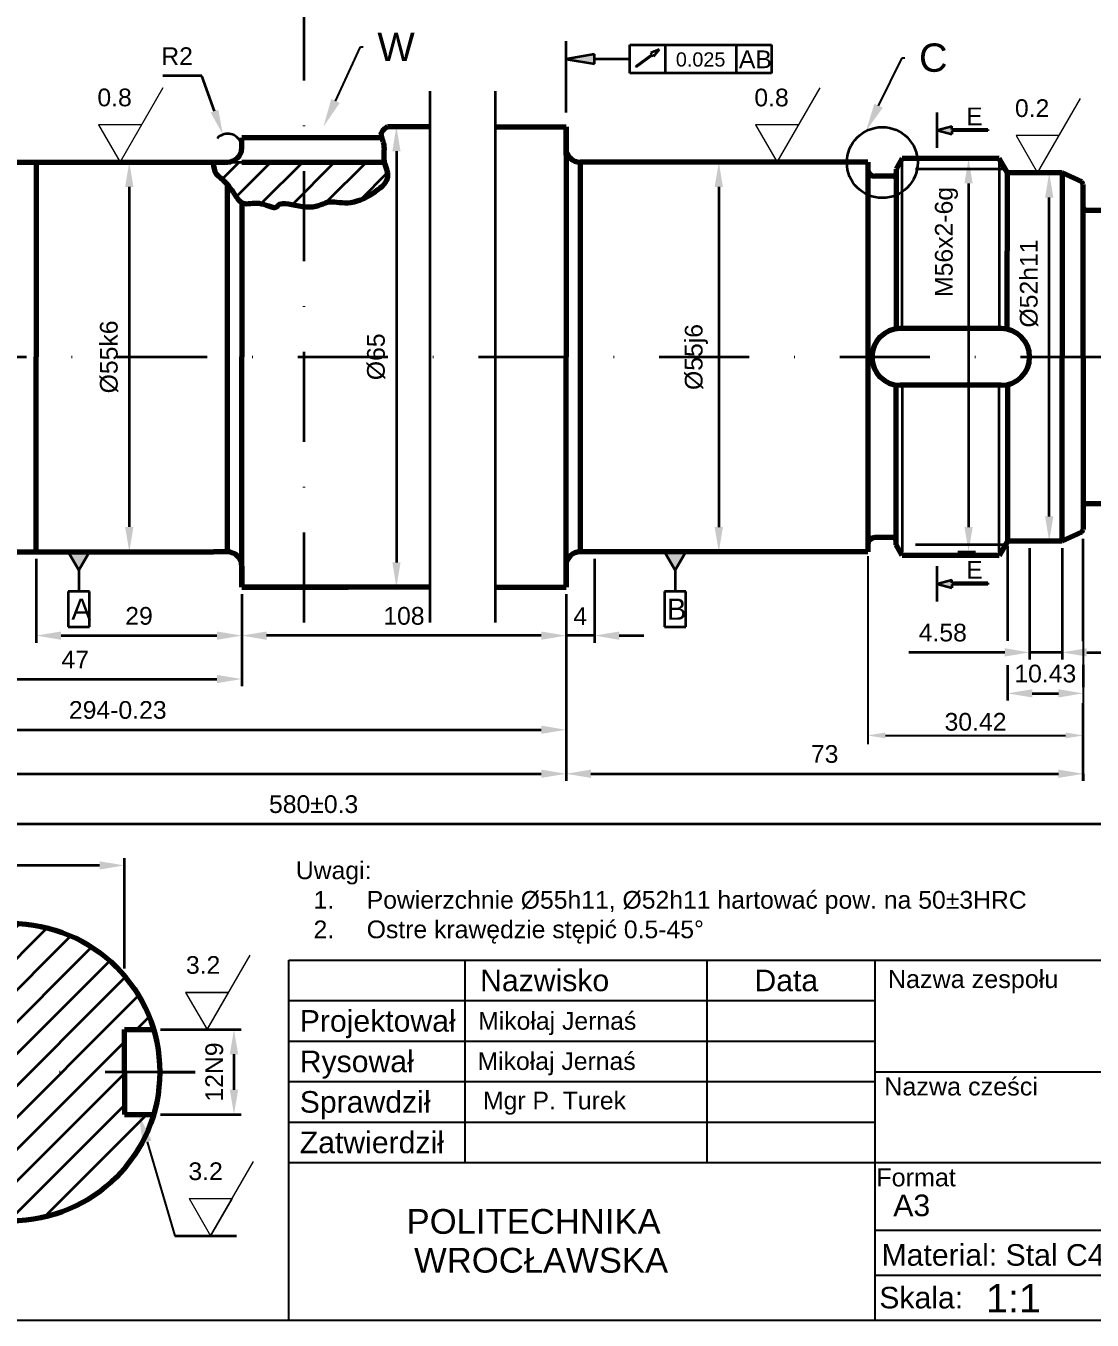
# Model space of a CAD drawing. Header units: millimetres. Extents: x 1335 to 6286, y 608 to 2939.
# Drawn here: x 3623.3 to 3773.8, y 611.8 to 794.4 of the extents above; entities that cross this region are included whole.
import ezdxf
from ezdxf import colors
from ezdxf.entities.mleader import LeaderData, LeaderLine
from ezdxf.enums import TextEntityAlignment as Align
from ezdxf.math import Vec2, Vec3

# ---------------------------------------------------------------- set-up
doc = ezdxf.new("R2010")
doc.units = ezdxf.units.MM
doc.linetypes.add('DASHDOT', pattern=[25.4, 12.7, -6.35, 0, -6.35])
for name, color, linetype, lineweight in [('01.1 CIĄG. Z PRZERWANIEM', 255, 'Amzigzag', 35), ('01.1 CIĄGŁA CIENKA', 255, 'Continuous', 35), ('01.2 CIĄGŁA GRUBA', 7, 'Continuous', 70), ('04.1 DŁ. K+K CIENKA', 255, 'DASHDOT', 35)]:
    doc.layers.add(name, color=color, linetype=linetype, lineweight=lineweight)
doc.layers.add('Default', color=7, linetype='Continuous')
doc.styles.add('SEACAD_arial_ttf', font='arial.ttf')
doc.styles.add('SEACAD_arial_ttfB', font='arial.ttf')
doc.styles.get("Standard").update_dxf_attribs({"font": 'arial.ttf'})
doc.linetypes.add('Amzigzag', pattern='A,0.0001,[136,genltshp.shx,S=0.04,R=0,X=0,Y=0],-11', length=11.0001)
doc.dimstyles.new('AM_ISO$0', dxfattribs={"dimscale": 100, "dimtxt": 3.5, "dimasz": 3.5, "dimexe": 1, "dimexo": 1, "dimgap": 1.5, "dimtad": 1, "dimdsep": 46, "dimtxsty": 'Standard', "dimcen": 0, "dimclrd": 256, "dimclre": 256, "dimclrt": 2, "dimadec": 0, "dimazin": 2, "dimtp": 0.1, "dimtm": 0.1, "dimtfac": 0.71, "dimtmove": 0, "dimatfit": 3, "dimfxl": 1, "dimlwd": -1, "dimlwe": -1, "dimarcsym": 1})
doc.dimstyles.new('AM_ISO$4', dxfattribs={"dimscale": 100, "dimtxt": 3.5, "dimasz": 3.5, "dimexe": 1, "dimexo": 1, "dimgap": 1.5, "dimtad": 1, "dimtoh": 1, "dimdsep": 46, "dimtxsty": 'Standard', "dimcen": 0, "dimclrd": 256, "dimclre": 256, "dimclrt": 2, "dimadec": 0, "dimazin": 2, "dimtp": 0.1, "dimtm": 0.1, "dimtfac": 0.71, "dimtofl": 0, "dimtmove": 0, "dimatfit": 0, "dimfxl": 1, "dimlwd": -1, "dimlwe": -1, "dimarcsym": 1})
doc.dimstyles.new('ISO-25$0', dxfattribs={"dimtxt": 2.5, "dimasz": 2.5, "dimexe": 1.25, "dimexo": 0.625, "dimtad": 1, "dimtxsty": 'Standard', "dimcen": 2.5, "dimadec": 0, "dimazin": 0, "dimtfac": 1, "dimtmove": 0, "dimatfit": 3, "dimfxl": 1, "dimarcsym": 0})

# ---------------------------------------------------------------- blocks, each defined once
blk = doc.blocks.new('*D43')
at = {"layer": '01.1 CIĄGŁA CIENKA', "linetype": 'ByBlock', "transparency": 16777216}
for p, q in [((3625.74, 775.2), (3638.87, 775.2)), ((3637.87, 771.7), (3637.87, 723.7)), ((3625.74, 720.2), (3638.87, 720.2))]:
    blk.add_line(p, q, dxfattribs=at)
at = {"layer": '01.1 CIĄGŁA CIENKA', "transparency": 16777216}
for points in [[(3637.28, 771.7), (3638.45, 771.7), (3637.87, 775.2)], [(3637.28, 723.7), (3638.45, 723.7), (3637.87, 720.2)]]:
    blk.add_solid(points, dxfattribs=at)
at = {"layer": 'Defpoints', "color": 0, "transparency": 16777216}
for p in [(3624.74, 775.2), (3624.74, 720.2), (3637.87, 720.2)]:
    blk.add_point(p, dxfattribs=at)
at = {"layer": '01.1 CIĄGŁA CIENKA', "transparency": 16777216, "insert": (3635.02, 747.7), "char_height": 2.5, "attachment_point": 5, "rotation": 90}
blk.add_mtext('%%C55k6', dxfattribs=at)
blk = doc.blocks.new('*D6')
at = {"layer": '01.1 CIĄGŁA CIENKA', "linetype": 'ByBlock', "transparency": 16777216}
for p, q in [((3674.97, 780.22), (3676.57, 780.22)), ((3675.57, 776.72), (3675.57, 718.71)), ((3674.97, 715.21), (3676.57, 715.21))]:
    blk.add_line(p, q, dxfattribs=at)
at = {"layer": '01.1 CIĄGŁA CIENKA', "transparency": 16777216}
for points in [[(3674.99, 776.72), (3676.15, 776.72), (3675.57, 780.22)], [(3674.99, 718.71), (3676.15, 718.71), (3675.57, 715.21)]]:
    blk.add_solid(points, dxfattribs=at)
at = {"layer": 'Defpoints', "color": 0, "transparency": 16777216}
for p in [(3673.97, 780.22), (3673.97, 715.21), (3675.57, 715.21)]:
    blk.add_point(p, dxfattribs=at)
at = {"layer": '01.1 CIĄGŁA CIENKA', "color": 2, "transparency": 16777216, "insert": (3672.72, 747.72), "char_height": 2.5, "attachment_point": 5, "rotation": 90}
blk.add_mtext('%%C65', dxfattribs=at)
blk = doc.blocks.new('*D21')
at = {"layer": '01.1 CIĄGŁA CIENKA', "linetype": 'ByBlock', "transparency": 16777216}
for p, q in [((3513.67, 738.24), (3513.67, 687.87)), ((3699.51, 714.19), (3699.51, 687.87)), ((3517.17, 688.87), (3696.01, 688.87))]:
    blk.add_line(p, q, dxfattribs=at)
at = {"layer": '01.1 CIĄGŁA CIENKA', "transparency": 16777216}
for points in [[(3517.17, 689.46), (3517.17, 688.29), (3513.67, 688.87)], [(3696.01, 689.46), (3696.01, 688.29), (3699.51, 688.87)]]:
    blk.add_solid(points, dxfattribs=at)
at = {"layer": 'Defpoints', "color": 0, "transparency": 16777216}
for p in [(3513.67, 739.24), (3699.51, 715.19), (3699.51, 688.87)]:
    blk.add_point(p, dxfattribs=at)
at = {"layer": '01.1 CIĄGŁA CIENKA', "color": 2, "transparency": 16777216, "insert": (3606.59, 691.65), "char_height": 2.5, "attachment_point": 5}
blk.add_mtext('393%%P0.3', dxfattribs=at)
blk = doc.blocks.new('*D22')
at = {"layer": '01.1 CIĄGŁA CIENKA', "linetype": 'ByBlock', "transparency": 16777216}
for p, q in [((3720.8, 775.19), (3720.07, 775.19)), ((3721.07, 771.69), (3721.07, 723.69)), ((3721.8, 720.19), (3720.07, 720.19))]:
    blk.add_line(p, q, dxfattribs=at)
at = {"layer": '01.1 CIĄGŁA CIENKA', "transparency": 16777216}
for points in [[(3720.48, 771.69), (3721.65, 771.69), (3721.07, 775.19)], [(3720.48, 723.69), (3721.65, 723.69), (3721.07, 720.19)]]:
    blk.add_solid(points, dxfattribs=at)
at = {"layer": 'Defpoints', "color": 0, "transparency": 16777216}
for p in [(3721.8, 775.19), (3721.07, 720.19), (3722.8, 720.19)]:
    blk.add_point(p, dxfattribs=at)
at = {"layer": '01.1 CIĄGŁA CIENKA', "color": 2, "transparency": 16777216, "insert": (3717.9, 747.69), "char_height": 2.5, "attachment_point": 5, "rotation": 90}
blk.add_mtext('%%C55j6', dxfattribs=at)
blk = doc.blocks.new('*D23')
at = {"layer": '01.1 CIĄGŁA CIENKA', "linetype": 'ByBlock', "transparency": 16777216}
for p, q in [((3754.8, 775.69), (3757.32, 775.69)), ((3756.32, 772.19), (3756.32, 723.69)), ((3754.8, 720.19), (3757.32, 720.19))]:
    blk.add_line(p, q, dxfattribs=at)
at = {"layer": '01.1 CIĄGŁA CIENKA', "transparency": 16777216}
for points in [[(3755.74, 772.19), (3756.9, 772.19), (3756.32, 775.69)], [(3755.74, 723.69), (3756.9, 723.69), (3756.32, 720.19)]]:
    blk.add_solid(points, dxfattribs=at)
at = {"layer": 'Defpoints', "color": 0, "transparency": 16777216}
for p in [(3753.8, 775.69), (3753.8, 720.19), (3756.32, 720.19)]:
    blk.add_point(p, dxfattribs=at)
at = {"layer": '01.1 CIĄGŁA CIENKA', "color": 2, "transparency": 16777216, "insert": (3753.2, 763.93), "char_height": 2.5, "attachment_point": 5, "rotation": 90}
blk.add_mtext('M56x2-6g', dxfattribs=at)
blk = doc.blocks.new('*D24')
at = {"layer": '01.1 CIĄGŁA CIENKA', "linetype": 'ByBlock', "transparency": 16777216}
for p, q in [((3648.11, 787.39), (3642.6, 787.39)), ((3649.89, 782.38), (3648.11, 787.39))]:
    blk.add_line(p, q, dxfattribs=at)
blk.add_arc((3651.74, 777.2), 2, 28.6479, 138.2696, dxfattribs=at)
at = {"layer": '01.1 CIĄGŁA CIENKA', "transparency": 16777216}
blk.add_solid([(3650.44, 782.58), (3649.35, 782.19), (3651.07, 779.09)], dxfattribs=at)
at = {"layer": 'Defpoints', "color": 0, "transparency": 16777216}
for p in [(3651.07, 779.09), (3651.74, 777.2)]:
    blk.add_point(p, dxfattribs=at)
at = {"layer": '01.1 CIĄGŁA CIENKA', "transparency": 16777216, "insert": (3644.61, 790.15), "char_height": 3.5, "attachment_point": 5}
blk.add_mtext('{\\H0.71429x;R2}', dxfattribs=at)
blk = doc.blocks.new('*D26')
at = {"layer": '01.1 CIĄGŁA CIENKA', "linetype": 'ByBlock', "transparency": 16777216}
for p, q in [((3572.96, 724.2), (3572.96, 694.08)), ((3699.51, 714.21), (3699.51, 694.08)), ((3576.46, 695.08), (3696.01, 695.08))]:
    blk.add_line(p, q, dxfattribs=at)
at = {"layer": '01.1 CIĄGŁA CIENKA', "transparency": 16777216}
for points in [[(3576.46, 695.67), (3576.46, 694.5), (3572.96, 695.08)], [(3696.01, 695.67), (3696.01, 694.5), (3699.51, 695.08)]]:
    blk.add_solid(points, dxfattribs=at)
at = {"layer": 'Defpoints', "color": 0, "transparency": 16777216}
for p in [(3572.96, 725.2), (3699.51, 715.21), (3699.51, 695.08)]:
    blk.add_point(p, dxfattribs=at)
at = {"layer": '01.1 CIĄGŁA CIENKA', "color": 2, "transparency": 16777216, "insert": (3636.24, 697.86), "char_height": 3.5, "attachment_point": 5}
blk.add_mtext('{\\H0.71429x;294-0.23}', dxfattribs=at)
blk = doc.blocks.new('*D27')
at = {"layer": '01.1 CIĄGŁA CIENKA', "linetype": 'ByBlock', "transparency": 16777216}
for p, q in [((3653.74, 714.21), (3653.74, 707.37)), ((3699.51, 714.21), (3699.51, 707.37)), ((3696.01, 708.37), (3657.24, 708.37))]:
    blk.add_line(p, q, dxfattribs=at)
at = {"layer": '01.1 CIĄGŁA CIENKA', "transparency": 16777216}
for points in [[(3657.24, 708.95), (3657.24, 707.78), (3653.74, 708.37)], [(3696.01, 708.95), (3696.01, 707.78), (3699.51, 708.37)]]:
    blk.add_solid(points, dxfattribs=at)
at = {"layer": 'Defpoints', "color": 0, "transparency": 16777216}
for p in [(3653.74, 715.21), (3699.51, 715.21), (3653.74, 708.37)]:
    blk.add_point(p, dxfattribs=at)
at = {"layer": '01.1 CIĄGŁA CIENKA', "color": 2, "transparency": 16777216, "insert": (3676.63, 711.14), "char_height": 3.5, "attachment_point": 5}
blk.add_mtext('{\\H0.71429x;108}', dxfattribs=at)
blk = doc.blocks.new('*D28')
at = {"layer": '01.1 CIĄGŁA CIENKA', "linetype": 'ByBlock', "transparency": 16777216}
for p, q in [((3606.74, 721.1), (3606.74, 701.24)), ((3653.74, 714.21), (3653.74, 701.24)), ((3610.24, 702.24), (3650.24, 702.24))]:
    blk.add_line(p, q, dxfattribs=at)
at = {"layer": '01.1 CIĄGŁA CIENKA', "transparency": 16777216}
for points in [[(3610.24, 702.82), (3610.24, 701.66), (3606.74, 702.24)], [(3650.24, 702.82), (3650.24, 701.66), (3653.74, 702.24)]]:
    blk.add_solid(points, dxfattribs=at)
at = {"layer": 'Defpoints', "color": 0, "transparency": 16777216}
for p in [(3606.74, 722.1), (3653.74, 715.21), (3653.74, 702.24)]:
    blk.add_point(p, dxfattribs=at)
at = {"layer": '01.1 CIĄGŁA CIENKA', "color": 2, "transparency": 16777216, "insert": (3630.24, 704.99), "char_height": 3.5, "attachment_point": 5}
blk.add_mtext('{\\H0.71429x;47}', dxfattribs=at)
blk = doc.blocks.new('*D29')
at = {"layer": '01.1 CIĄGŁA CIENKA', "linetype": 'ByBlock', "transparency": 16777216}
for p, q in [((3768.29, 773.69), (3768.7, 773.69)), ((3767.7, 725.19), (3767.7, 770.19)), ((3768.29, 721.69), (3768.7, 721.69))]:
    blk.add_line(p, q, dxfattribs=at)
at = {"layer": '01.1 CIĄGŁA CIENKA', "transparency": 16777216}
for points in [[(3767.12, 770.19), (3768.29, 770.19), (3767.7, 773.69)], [(3767.12, 725.19), (3768.29, 725.19), (3767.7, 721.69)]]:
    blk.add_solid(points, dxfattribs=at)
at = {"layer": 'Defpoints', "color": 0, "transparency": 16777216}
for p in [(3767.29, 773.69), (3767.7, 773.69), (3767.29, 721.69)]:
    blk.add_point(p, dxfattribs=at)
at = {"layer": '01.1 CIĄGŁA CIENKA', "color": 2, "transparency": 16777216, "insert": (3764.86, 758.06), "char_height": 3.5, "attachment_point": 5, "rotation": 90}
blk.add_mtext('{\\H0.71429x;%%C52h11}', dxfattribs=at)
blk = doc.blocks.new('*D9')
at = {"layer": '01.1 CIĄGŁA CIENKA', "linetype": 'ByBlock', "transparency": 16777216}
for p, q in [((3624.74, 719.2), (3624.74, 707.37)), ((3653.74, 714.21), (3653.74, 707.37)), ((3628.24, 708.37), (3650.24, 708.37))]:
    blk.add_line(p, q, dxfattribs=at)
at = {"layer": '01.1 CIĄGŁA CIENKA', "transparency": 16777216}
for points in [[(3628.24, 708.95), (3628.24, 707.78), (3624.74, 708.37)], [(3650.24, 708.95), (3650.24, 707.78), (3653.74, 708.37)]]:
    blk.add_solid(points, dxfattribs=at)
at = {"layer": 'Defpoints', "color": 0, "transparency": 16777216}
for p in [(3624.74, 720.2), (3653.74, 715.21), (3653.74, 708.37)]:
    blk.add_point(p, dxfattribs=at)
at = {"layer": '01.1 CIĄGŁA CIENKA', "color": 2, "transparency": 16777216, "insert": (3639.24, 711.14), "char_height": 3.5, "attachment_point": 5}
blk.add_mtext('{\\H0.71429x;29}', dxfattribs=at)
blk = doc.blocks.new('*D47')
at = {"layer": '01.1 CIĄGŁA CIENKA', "linetype": 'ByBlock', "transparency": 16777216}
for p, q in [((3642.29, 652.79), (3653.64, 652.79)), ((3652.64, 649.29), (3652.64, 644.27)), ((3642.29, 640.77), (3653.64, 640.77))]:
    blk.add_line(p, q, dxfattribs=at)
at = {"layer": '01.1 CIĄGŁA CIENKA', "transparency": 16777216}
for points in [[(3652.06, 649.29), (3653.23, 649.29), (3652.64, 652.79)], [(3652.06, 644.27), (3653.23, 644.27), (3652.64, 640.77)]]:
    blk.add_solid(points, dxfattribs=at)
at = {"layer": 'Defpoints', "color": 0, "transparency": 16777216}
for p in [(3641.29, 652.79), (3641.29, 640.77), (3652.64, 640.77)]:
    blk.add_point(p, dxfattribs=at)
at = {"layer": '01.1 CIĄGŁA CIENKA', "color": 2, "transparency": 16777216, "insert": (3649.87, 646.78), "char_height": 2.5, "attachment_point": 5, "rotation": 90}
blk.add_mtext('12N9', dxfattribs=at)
blk = doc.blocks.new('*D50')
at = {"layer": '01.1 CIĄGŁA CIENKA', "linetype": 'ByBlock', "transparency": 16777216}
for p, q in [((3600.17, 647.77), (3600.17, 676.94)), ((3633.67, 675.94), (3603.67, 675.94)), ((3637.17, 661.37), (3637.17, 676.94))]:
    blk.add_line(p, q, dxfattribs=at)
at = {"layer": '01.1 CIĄGŁA CIENKA', "transparency": 16777216}
for points in [[(3603.67, 676.52), (3603.67, 675.35), (3600.17, 675.94)], [(3633.67, 676.52), (3633.67, 675.35), (3637.17, 675.94)]]:
    blk.add_solid(points, dxfattribs=at)
at = {"layer": 'Defpoints', "color": 0, "transparency": 16777216}
for p in [(3600.17, 675.94), (3637.17, 660.37), (3600.17, 646.77)]:
    blk.add_point(p, dxfattribs=at)
at = {"layer": '01.1 CIĄGŁA CIENKA', "color": 2, "transparency": 16777216, "insert": (3618.67, 679.23), "char_height": 3.5, "attachment_point": 5}
blk.add_mtext('37', dxfattribs=at)
blk = doc.blocks.new('*D15')
at = {"layer": '01.1 CIĄGŁA CIENKA', "linetype": 'ByBlock', "transparency": 16777216}
for p, q in [((3513.67, 746.69), (3513.67, 680.79)), ((3814.08, 746.69), (3814.08, 680.79)), ((3517.17, 681.79), (3810.58, 681.79))]:
    blk.add_line(p, q, dxfattribs=at)
at = {"layer": '01.1 CIĄGŁA CIENKA', "transparency": 16777216}
for points in [[(3517.17, 682.38), (3517.17, 681.21), (3513.67, 681.79)], [(3810.58, 682.38), (3810.58, 681.21), (3814.08, 681.79)]]:
    blk.add_solid(points, dxfattribs=at)
at = {"layer": 'Defpoints', "color": 0, "transparency": 16777216}
for p in [(3513.67, 747.69), (3814.08, 747.69), (3814.08, 681.79)]:
    blk.add_point(p, dxfattribs=at)
at = {"layer": '01.1 CIĄGŁA CIENKA', "color": 2, "transparency": 16777216, "insert": (3663.88, 684.57), "char_height": 3.5, "attachment_point": 5}
blk.add_mtext('{\\H0.71429x;580%%P0.3}', dxfattribs=at)
blk = doc.blocks.new('*D53')
at = {"layer": '01.1 CIĄGŁA CIENKA', "linetype": 'ByBlock', "transparency": 16777216}
for p, q in [((3703.51, 719.19), (3703.51, 707.37)), ((3699.51, 714.21), (3699.51, 707.37)), ((3696.01, 708.37), (3692.51, 708.37)), ((3703.51, 708.37), (3699.51, 708.37)), ((3707.01, 708.37), (3710.51, 708.37))]:
    blk.add_line(p, q, dxfattribs=at)
at = {"layer": '01.1 CIĄGŁA CIENKA', "transparency": 16777216}
for points in [[(3696.01, 708.95), (3696.01, 707.78), (3699.51, 708.37)], [(3707.01, 708.95), (3707.01, 707.78), (3703.51, 708.37)]]:
    blk.add_solid(points, dxfattribs=at)
at = {"layer": 'Defpoints', "color": 0, "transparency": 16777216}
for p in [(3703.51, 720.19), (3699.51, 715.21), (3699.51, 708.37)]:
    blk.add_point(p, dxfattribs=at)
at = {"layer": '01.1 CIĄGŁA CIENKA', "color": 2, "transparency": 16777216, "insert": (3701.51, 711.12), "char_height": 3.5, "attachment_point": 5}
blk.add_mtext('{\\H0.71429x;4}', dxfattribs=at)
blk = doc.blocks.new('*D54')
at = {"layer": '01.1 CIĄGŁA CIENKA', "linetype": 'ByBlock', "transparency": 16777216}
for p, q in [((3699.51, 714.19), (3699.51, 687.87)), ((3703.01, 688.87), (3769.01, 688.87))]:
    blk.add_line(p, q, dxfattribs=at)
at = {"layer": '01.1 CIĄGŁA CIENKA', "transparency": 16777216}
for points in [[(3703.01, 689.46), (3703.01, 688.29), (3699.51, 688.87)], [(3769.01, 689.46), (3769.01, 688.29), (3772.51, 688.87)]]:
    blk.add_solid(points, dxfattribs=at)
at = {"layer": 'Defpoints', "color": 0, "transparency": 16777216}
for p in [(3772.51, 725.2), (3699.51, 715.19), (3772.51, 688.87)]:
    blk.add_point(p, dxfattribs=at)
at = {"layer": '01.1 CIĄGŁA CIENKA', "color": 2, "transparency": 16777216, "insert": (3736.01, 691.65), "char_height": 3.5, "attachment_point": 5}
blk.add_mtext('{\\H0.71429x;73}', dxfattribs=at)
blk = doc.blocks.new('*D55')
at = {"layer": '01.1 CIĄGŁA CIENKA', "linetype": 'ByBlock', "transparency": 16777216}
for p, q in [((3764.93, 720.69), (3764.93, 705)), ((3769.51, 720.69), (3769.51, 705)), ((3761.43, 706), (3747.88, 706)), ((3769.51, 706), (3764.93, 706)), ((3773.01, 706), (3776.51, 706))]:
    blk.add_line(p, q, dxfattribs=at)
at = {"layer": '01.1 CIĄGŁA CIENKA', "transparency": 16777216}
for points in [[(3761.43, 706.59), (3761.43, 705.42), (3764.93, 706)], [(3773.01, 706.59), (3773.01, 705.42), (3769.51, 706)]]:
    blk.add_solid(points, dxfattribs=at)
at = {"layer": 'Defpoints', "color": 0, "transparency": 16777216}
for p in [(3764.93, 721.69), (3769.51, 721.69), (3769.51, 706)]:
    blk.add_point(p, dxfattribs=at)
at = {"layer": '01.1 CIĄGŁA CIENKA', "color": 2, "transparency": 16777216, "insert": (3752.68, 708.78), "char_height": 3.5, "attachment_point": 5}
blk.add_mtext('{\\H0.71429x;4.58}', dxfattribs=at)
blk = doc.blocks.new('*D80')
at = {"layer": '01.1 CIĄGŁA CIENKA', "linetype": 'ByBlock', "transparency": 16777216}
blk.add_line((3765.3, 700.22), (3769.01, 700.22), dxfattribs=at)
at = {"layer": '01.1 CIĄGŁA CIENKA', "transparency": 16777216}
for points in [[(3765.3, 700.8), (3765.3, 699.64), (3761.8, 700.22)], [(3769.01, 700.8), (3769.01, 699.64), (3772.51, 700.22)]]:
    blk.add_solid(points, dxfattribs=at)
at = {"layer": 'Defpoints', "color": 0, "transparency": 16777216}
for p in [(3761.8, 721.69), (3772.51, 722.05), (3772.51, 700.22)]:
    blk.add_point(p, dxfattribs=at)
at = {"layer": '01.1 CIĄGŁA CIENKA', "color": 2, "transparency": 16777216, "insert": (3767.15, 703), "char_height": 3.5, "attachment_point": 5}
blk.add_mtext('{\\H0.71429x;10.43}', dxfattribs=at)
blk = doc.blocks.new('*D135')
at = {"layer": '01.1 CIĄGŁA CIENKA', "color": 0, "lineweight": -2, "transparency": 16777216}
for p, q in [((3742.09, 719.57), (3742.09, 693.03)), ((3772.51, 719.57), (3772.51, 693.03)), ((3744.59, 694.28), (3770.01, 694.28))]:
    blk.add_line(p, q, dxfattribs=at)
at = {"layer": '01.1 CIĄGŁA CIENKA', "color": 0, "transparency": 16777216}
for points in [[(3744.59, 694.7), (3744.59, 693.87), (3742.09, 694.28)], [(3770.01, 694.7), (3770.01, 693.87), (3772.51, 694.28)]]:
    blk.add_solid(points, dxfattribs=at)
at = {"layer": 'Defpoints', "color": 0, "transparency": 16777216}
for p in [(3742.09, 720.19), (3772.51, 720.19), (3772.51, 694.28)]:
    blk.add_point(p, dxfattribs=at)
at = {"layer": '01.1 CIĄGŁA CIENKA', "color": 0, "transparency": 16777216, "insert": (3757.3, 696.19), "char_height": 2.5, "attachment_point": 5}
blk.add_mtext('30.42', dxfattribs=at)

msp = doc.modelspace()

# ---------------------------------------------------------------- hatches: boundary and pattern name
at = {"layer": '01.1 CIĄGŁA CIENKA'}
h = msp.add_hatch(color=256, dxfattribs=at)
h.dxf.hatch_style = 1
h.paths.add_polyline_path([(3703.507, 790.42), (3699.509, 789.748), (3703.507, 789.084), (3703.507, 789.752)])
h = msp.add_hatch(color=256, dxfattribs=at)
h.dxf.hatch_style = 1
h.paths.add_polyline_path([(3759.017, 779.799), (3753.954, 779.799), (3753.954, 780.259), (3751.845, 779.694), (3753.954, 779.129), (3753.954, 779.589), (3759.017, 779.589)])
h = msp.add_hatch(dxfattribs=at)
h.set_pattern_fill('ANSI31', color=256)
edge = h.paths.add_edge_path()
edge.add_line((3662.536, 775.203), (3653.741, 775.203))
edge.add_line((3653.741, 775.203), (3651.741, 775.203))
edge.add_line((3651.741, 775.203), (3649.741, 775.203))
edge.add_spline(control_points=[(3649.741, 775.203), (3649.741, 773.615), (3650.615, 773.186), (3651.466, 772.316), (3651.741, 771.995)], knot_values=[0, 0, 0, 0, 1, 1.5105729, 1.5105729, 1.5105729, 1.5105729], degree=3, periodic=0)
edge.add_spline(control_points=[(3651.741, 771.995), (3652.005, 771.686), (3652.711, 770.752), (3653.258, 769.776), (3653.741, 769.494)], knot_values=[1.5105729, 1.5105729, 1.5105729, 1.5105729, 2, 2.880594, 2.880594, 2.880594, 2.880594], degree=3, periodic=0)
edge.add_spline(control_points=[(3653.741, 769.494), (3653.807, 769.456), (3654.444, 769.157), (3656.135, 769.8), (3659.009, 768.239), (3658.608, 769.795), (3661.425, 769.032), (3662.536, 768.908)], knot_values=[2.880594, 2.880594, 2.880594, 2.880594, 3, 4, 5, 6, 6.7982184, 6.7982184, 6.7982184, 6.7982184], degree=3, periodic=0)
edge.add_line((3662.536, 768.908), (3662.536, 775.203))
edge = h.paths.add_edge_path()
edge.add_spline(control_points=[(3662.536, 768.908), (3662.817, 768.877), (3664.437, 768.772), (3666.043, 770.063), (3668.974, 768.955), (3672.961, 771.079), (3674.886, 773.042), (3674.041, 774.466), (3673.891, 775.203)], knot_values=[6.7982184, 6.7982184, 6.7982184, 6.7982184, 7, 8, 9, 10, 11, 11.9565927, 11.9565927, 11.9565927, 11.9565927], degree=3, periodic=0)
edge.add_line((3673.891, 775.203), (3662.536, 775.203))
edge.add_line((3662.536, 775.203), (3662.536, 768.908))
h = msp.add_hatch(color=256, dxfattribs=at)
h.dxf.hatch_style = 1
h.paths.add_polyline_path([(3629.241, 720.203), (3630.741, 717.605), (3632.241, 720.203)])
h = msp.add_hatch(color=256, dxfattribs=at)
h.dxf.hatch_style = 1
h.paths.add_polyline_path([(3713.407, 720.194), (3714.907, 717.596), (3716.407, 720.194)])
h = msp.add_hatch(color=256, dxfattribs=at)
h.dxf.hatch_style = 1
h.paths.add_polyline_path([(3753.954, 715.129), (3753.954, 715.589), (3759.017, 715.589), (3759.017, 715.799), (3753.954, 715.799), (3753.954, 716.259), (3751.845, 715.694)])
h = msp.add_hatch(dxfattribs=at)
h.set_pattern_fill('ANSI31', color=256)
h.set_pattern_definition([(45, (3453.1686, 601.766), (-2.245064, 2.245064), [])])
h.paths.add_polyline_path([(3621.169, 667.766), (3621.169, 646.766), (3637.169, 646.766), (3637.169, 652.766), (3641.285, 652.793, 0.331312)])
h.paths.add_polyline_path([(3621.169, 667.766, 0.4142136), (3600.169, 646.766), (3621.169, 646.766)])
h.paths.add_polyline_path([(3621.169, 646.766), (3600.169, 646.766, 0.4142136), (3621.169, 625.766)])
h.paths.add_polyline_path([(3641.293, 640.766), (3637.169, 640.766), (3637.169, 646.766), (3621.169, 646.766), (3621.169, 625.766, 0.3316793)])

# ---------------------------------------------------------------- linework, layer by layer
at = {"layer": '01.1 CIĄG. Z PRZERWANIEM'}
for p, q in [((3680.345, 710.212), (3680.345, 785.194)), ((3689.509, 785.194), (3689.509, 710.212))]:
    msp.add_line(p, q, dxfattribs=at)
at = {"layer": '01.1 CIĄGŁA CIENKA'}
for p, q in [((3699.509, 782.194), (3699.509, 792.281)), ((3708.507, 787.752), (3708.507, 791.752)), ((3708.507, 791.752), (3728.507, 791.752)), ((3712.636, 791.078), (3711.491, 790.633)), ((3712.636, 791.078), (3711.867, 790.12)), ((3713.507, 791.752), (3713.507, 787.752)), ((3723.507, 791.752), (3723.507, 787.752)), ((3728.507, 791.752), (3728.507, 787.752)), ((3703.507, 790.42), (3699.509, 789.748)), ((3699.509, 789.748), (3703.507, 789.084)), ((3703.507, 789.084), (3703.507, 790.42)), ((3703.507, 789.084), (3703.507, 789.752)), ((3703.507, 789.752), (3708.507, 789.752)), ((3709.347, 788.741), (3711.644, 790.425)), ((3709.417, 788.646), (3711.714, 790.329)), ((3711.644, 790.425), (3711.491, 790.633)), ((3711.714, 790.329), (3711.867, 790.12)), ((3728.507, 787.752), (3708.507, 787.752)), ((3709.347, 788.741), (3709.417, 788.646)), ((3751.845, 782.194), (3751.845, 777.194)), ((3751.845, 779.694), (3753.954, 780.259)), ((3753.954, 779.799), (3753.954, 780.259)), ((3751.845, 779.694), (3753.954, 779.129)), ((3759.017, 779.799), (3753.954, 779.799)), ((3759.017, 779.589), (3753.954, 779.589)), ((3753.954, 779.589), (3753.954, 779.129)), ((3759.017, 779.799), (3759.017, 779.589)), ((3651.741, 775.203), (3653.741, 775.203)), ((3746.959, 751.694), (3746.959, 775.194)), ((3760.643, 775.694), (3760.643, 751.694)), ((3746.959, 743.694), (3746.959, 720.194)), ((3760.643, 720.194), (3760.643, 743.694)), ((3772.509, 707.565), (3772.509, 722.047)), ((3628.241, 720.203), (3633.241, 720.203)), ((3629.241, 720.203), (3630.741, 717.605)), ((3632.241, 720.203), (3630.741, 717.605)), ((3712.407, 720.194), (3717.407, 720.194)), ((3713.407, 720.194), (3714.907, 717.596)), ((3716.407, 720.194), (3714.907, 717.596)), ((3761.798, 721.047), (3761.798, 707.638)), ((3751.845, 718.194), (3751.845, 713.194)), ((3630.741, 717.605), (3630.741, 714.605)), ((3714.907, 717.596), (3714.907, 714.596)), ((3751.845, 715.694), (3753.954, 716.259)), ((3753.954, 715.799), (3753.954, 716.259)), ((3632.241, 714.605), (3629.241, 714.605)), ((3629.241, 714.605), (3629.241, 709.605)), ((3632.241, 709.605), (3632.241, 714.605)), ((3716.407, 714.596), (3713.407, 714.596)), ((3713.407, 714.596), (3713.407, 709.596)), ((3716.407, 709.596), (3716.407, 714.596)), ((3751.845, 715.694), (3753.954, 715.129)), ((3759.017, 715.799), (3753.954, 715.799)), ((3759.017, 715.589), (3753.954, 715.589)), ((3753.954, 715.589), (3753.954, 715.129)), ((3759.017, 715.799), (3759.017, 715.589)), ((3629.241, 709.605), (3632.241, 709.605)), ((3713.407, 709.596), (3716.407, 709.596)), ((3761.819, 704.183), (3761.819, 699.214)), ((3772.509, 704.248), (3772.509, 701.111)), ((3772.509, 687.874), (3772.509, 698.814)), ((3772.509, 688.874), (3772.509, 687.874)), ((3644.308, 623.658), (3653.006, 623.658))]:
    msp.add_line(p, q, dxfattribs=at)
at = {"layer": '01.1 CIĄGŁA CIENKA', "linetype": 'Continuous', "lineweight": 20}
for p, q in [((3636.573, 775.203), (3642.636, 785.703)), ((3729.291, 775.194), (3735.353, 785.694)), ((3766.071, 773.694), (3772.133, 784.194)), ((3633.542, 780.453), (3636.573, 775.203)), ((3639.604, 780.453), (3633.542, 780.453)), ((3726.26, 780.444), (3729.291, 775.194)), ((3732.322, 780.444), (3726.26, 780.444)), ((3763.04, 778.944), (3766.071, 773.694)), ((3769.102, 778.944), (3763.04, 778.944)), ((3648.847, 652.769), (3654.91, 663.269)), ((3645.816, 658.019), (3651.878, 658.019)), ((3645.816, 658.019), (3648.847, 652.769)), ((3651.878, 658.019), (3645.816, 658.019)), ((3651.878, 658.019), (3648.847, 652.769)), ((3649.351, 623.658), (3655.413, 634.158)), ((3646.32, 628.908), (3652.382, 628.908)), ((3646.32, 628.908), (3652.382, 628.908)), ((3652.382, 628.908), (3649.351, 623.658)), ((3652.382, 628.908), (3649.351, 623.658))]:
    msp.add_line(p, q, dxfattribs=at)
at = {"layer": '01.1 CIĄGŁA CIENKA', "lineweight": 20}
msp.add_line((3646.32, 628.908), (3649.351, 623.658), dxfattribs=at)
at = {"layer": '01.1 CIĄGŁA CIENKA', "color": 136, "linetype": 'Continuous', "lineweight": 20, "true_color": 0x008080}
for points in [[(3636.573, 775.203), (3636.565, 775.203)], [(3729.291, 775.194), (3729.283, 775.194)]]:
    msp.add_lwpolyline(points, dxfattribs=at)
at = {"layer": '01.1 CIĄGŁA CIENKA'}
msp.add_circle((3744.143, 775.135), 5, dxfattribs=at)
at = {"layer": '01.2 CIĄGŁA GRUBA'}
for p, q in [((3680.345, 780.194), (3674.291, 780.194)), ((3689.509, 780.194), (3699.509, 780.194)), ((3699.509, 776.194), (3699.509, 780.194)), ((3699.509, 780.194), (3699.509, 747.694)), ((3653.741, 777.203), (3653.741, 778.617)), ((3673.536, 778.617), (3653.741, 778.617)), ((3609.741, 775.203), (3651.741, 775.203)), ((3624.741, 775.203), (3624.741, 747.703)), ((3653.741, 775.203), (3674.124, 775.203)), ((3742.093, 775.194), (3701.509, 775.194)), ((3701.509, 775.194), (3701.509, 720.194)), ((3742.093, 775.194), (3742.093, 720.194)), ((3746.959, 775.694), (3746.093, 774.194)), ((3760.643, 775.694), (3746.959, 775.694)), ((3761.798, 773.694), (3760.643, 775.694)), ((3745.693, 773.194), (3743.093, 773.194)), ((3743.093, 773.194), (3743.093, 773.194)), ((3746.093, 774.194), (3746.093, 751.652)), ((3761.787, 751.602), (3761.798, 773.694)), ((3769.509, 773.694), (3761.798, 773.694)), ((3772.283, 772.401), (3769.509, 773.694)), ((3769.509, 773.694), (3769.509, 747.694)), ((3651.741, 720.185), (3651.741, 771.995)), ((3772.509, 747.694), (3772.509, 772.045)), ((3653.741, 769.494), (3653.741, 747.703)), ((3772.909, 768.394), (3775.887, 768.394)), ((3760.932, 751.694), (3746.67, 751.694)), ((3624.741, 720.203), (3624.741, 747.703)), ((3653.741, 715.212), (3653.741, 747.703)), ((3699.509, 715.194), (3699.509, 747.694)), ((3769.509, 721.694), (3769.509, 747.694)), ((3772.509, 747.694), (3772.509, 723.343)), ((3746.093, 721.194), (3746.093, 743.736)), ((3760.932, 743.694), (3746.67, 743.694)), ((3761.819, 743.794), (3761.798, 721.694)), ((3772.909, 726.994), (3775.887, 726.994)), ((3745.693, 722.194), (3743.093, 722.194)), ((3743.093, 722.194), (3743.093, 722.194)), ((3761.798, 721.694), (3760.643, 719.694)), ((3769.509, 721.694), (3761.798, 721.694)), ((3772.283, 722.987), (3769.509, 721.694)), ((3609.741, 720.203), (3649.741, 720.203)), ((3651.741, 720.185), (3649.741, 720.203)), ((3703.509, 720.194), (3701.509, 720.194)), ((3742.093, 720.194), (3703.509, 720.194)), ((3746.959, 719.694), (3746.093, 721.194)), ((3760.643, 719.694), (3746.959, 719.694)), ((3653.741, 718.185), (3653.741, 715.194)), ((3699.509, 719.194), (3699.509, 715.194)), ((3680.345, 715.212), (3653.741, 715.212)), ((3653.741, 715.212), (3668.741, 715.212)), ((3689.509, 715.212), (3699.509, 715.212)), ((3637.169, 652.766), (3641.285, 652.793)), ((3637.169, 646.766), (3637.169, 652.766)), ((3637.169, 646.766), (3637.169, 640.766)), ((3637.169, 640.766), (3641.293, 640.766))]:
    msp.add_line(p, q, dxfattribs=at)
msp.add_circle((3621.169, 646.766), 21, dxfattribs=at)
for centre, radius, start, end in [((3651.741, 777.203), 2, 270, 360), ((3701.509, 777.194), 2, 180, 270), ((3743.093, 774.194), 1, 180, 270), ((3745.693, 773.594), 0.4, 270, 360), ((3771.572, 771.698), 1, 20.35419, 44.68482), ((3772.909, 768.794), 0.4, 180, 270), ((3746.67, 747.694), 4, 90, 180), ((3760.932, 747.694), 4, 360, 90), ((3746.67, 747.694), 4, 180, 270), ((3760.932, 747.694), 4, 270, 0), ((3772.909, 726.594), 0.4, 90, 180), ((3771.572, 723.69), 1, 315.31518, 339.64581), ((3743.093, 721.194), 1, 90, 180), ((3745.693, 721.794), 0.4, 0, 90), ((3651.741, 718.185), 2, 0, 90), ((3701.509, 718.194), 2, 90, 180)]:
    msp.add_arc(centre, radius, start, end, dxfattribs=at)
msp.add_open_spline([(3649.741, 775.203), (3649.741, 773.615), (3650.898, 773.047), (3652.574, 771.036), (3653.741, 768.889), (3656.135, 769.8), (3659.009, 768.239), (3658.579, 769.907), (3663.855, 768.304), (3666.043, 770.063), (3668.974, 768.955), (3672.961, 771.079), (3674.915, 773.071), (3673.547, 775.258), (3674.133, 777.719), (3672.922, 779.359), (3674.291, 780.194), (3674.291, 780.194)], degree=3, dxfattribs=at)
at = {"layer": '04.1 DŁ. K+K CIENKA'}
for p, q in [((3662.536, 710.212), (3662.536, 880.942)), ((3761.509, 774.194), (3746.093, 774.194)), ((3508.669, 747.694), (3819.081, 747.694)), ((3761.509, 721.194), (3746.093, 721.194)), ((3761.509, 721.194), (3746.093, 721.194)), ((3647.169, 646.766), (3472.169, 646.766)), ((3642.169, 646.766), (3647.169, 646.766))]:
    msp.add_line(p, q, dxfattribs=at)
at = {"layer": 'Default', "color": 7, "linetype": 'Continuous'}
for p, q in [((3660.403, 611.766), (3660.403, 662.566)), ((3660.403, 662.566), (3863.169, 662.566)), ((3685.27, 633.991), (3685.27, 662.566)), ((3719.414, 633.991), (3719.414, 662.566)), ((3743.149, 611.766), (3743.149, 662.566)), ((3660.403, 656.851), (3743.149, 656.851)), ((3660.403, 651.136), (3743.149, 651.136)), ((3743.149, 646.818), (3863.169, 646.818)), ((3660.403, 645.421), (3743.149, 645.421)), ((3660.403, 639.706), (3743.149, 639.706)), ((3660.403, 633.991), (3863.169, 633.991)), ((3743.149, 624.466), (3863.169, 624.466)), ((3743.149, 618.116), (3863.169, 618.116)), ((3463.169, 611.766), (3863.169, 611.766))]:
    msp.add_line(p, q, dxfattribs=at)

# ---------------------------------------------------------------- texts
at = {"layer": '01.1 CIĄGŁA CIENKA', "attachment_point": 1}
for s, width, insert, char_height in [('AB', 5, (3723.902, 790.952), 2.5), ('0.025', 10, (3715.007, 790.686), 2), ('0.8', 6.23728, (3633.367, 785.573), 2.5), ('0.8', 6.23728, (3726.085, 785.564), 2.5), ('0.2', 6.23728, (3762.865, 784.064), 2.5), ('E', 5.11873, (3755.986, 782.903), 2.5), ('E', 5.11873, (3755.986, 718.903), 2.5), ('A', 4, (3629.687, 713.607), 3), ('B', 4, (3713.724, 713.598), 3), ('Uwagi:\\P\\pi-7.5,l10,t10;1.^IPowierzchnie Ø55h11, Ø52h11 hartować pow. na 50±3HRC\\P2.^IOstre krawędzie stępić 0.5-45°', 202.72157, (3661.375, 676.498), 2.5), ('3.2', 6.23728, (3645.859, 663.139), 2.5), ('Mikołaj Jernaś', 34.14479, (3687.103, 655.243), 2.5), ('Mikołaj Jernaś', 34.14479, (3687.017, 649.571), 2.5), ('Mgr P. Turek', 34.14479, (3687.789, 644.008), 2.5), ('3.2', 6.23728, (3646.208, 634.028), 2.5), ('1:1', 35.06394, (3758.771, 616.853), 4)]:
    msp.add_mtext_dynamic_manual_height_columns(s, width=width, gutter_width=12.5, heights=[0], dxfattribs=dict(at, insert=insert, char_height=char_height))
at = {"layer": 'Default', "color": 7, "linetype": 'Continuous'}
for s, height, style, p in [('Nazwisko', 3.048, 'SEACAD_arial_ttf', (3687.382, 661.233)), ('Data', 3.048, 'SEACAD_arial_ttf', (3726.101, 661.233)), (' Nazwa zespołu', 2.54, 'SEACAD_arial_ttf', (3743.945, 661.176)), ('Projektował', 3.048, 'SEACAD_arial_ttf', (3661.927, 655.518)), ('Rysował', 3.048, 'SEACAD_arial_ttf', (3661.927, 649.803)), ('Nazwa cześci', 2.54, 'SEACAD_arial_ttf', (3744.419, 646.01)), ('Sprawdził', 3.048, 'SEACAD_arial_ttf', (3661.927, 644.088)), ('Zatwierdził', 3.048, 'SEACAD_arial_ttf', (3661.927, 638.373)), ('Format', 2.54, 'SEACAD_arial_ttf', (3743.293, 633.183)), ('A3', 3.048, 'SEACAD_arial_ttfB', (3745.695, 629.483)), ('     POLITECHNIKA                      ', 3.5, 'SEACAD_arial_ttf', (3670.215, 627.444)), ('             WROCŁAWSKA', 3.5, 'SEACAD_arial_ttf', (3660.403, 621.966)), ('Material: Stal C45', 3.048, 'SEACAD_arial_ttf', (3744.039, 622.488)), ('Skala:', 3.048, 'SEACAD_arial_ttf', (3743.722, 616.465))]:
    msp.add_text(s, height=height, dxfattribs=dict(at, style=style)).set_placement(p, align=Align.TOP_LEFT)

# ---------------------------------------------------------------- dimensions: what is measured, and where the dimension line sits
at = {"layer": '01.1 CIĄGŁA CIENKA'}
dim = msp.add_radius_dim(center=(3651.741, 777.203), mpoint=(3651.07, 779.087), text='{\\H0.71429x;<>}', dimstyle='AM_ISO$4', override={"dimscale": 1, "dimclrt": 256, "dimtdec": 3}, dxfattribs=at)
dim.commit()
dim.dimension.update_dxf_attribs({"geometry": '*D24', "text_midpoint": (3644.606, 787.393), "dimtype": 164})
for base, p1, p2, text, override, picture, middle in [((3675.568, 715.212), (3673.969, 780.218), (3673.969, 715.212), '%%C65', {"dimscale": 1, "dimtxt": 2.5, "dimtdec": 3}, '*D6', (3672.722, 747.715)), ((3637.866, 720.203), (3624.741, 775.203), (3624.741, 720.203), '%%C<>k6', {"dimscale": 1, "dimtxt": 2.5, "dimclrt": 256, "dimtdec": 3}, '*D43', (3635.019, 747.703)), ((3721.068, 720.194), (3721.801, 775.194), (3722.801, 720.194), '%%C<>j6', {"dimscale": 1, "dimtxt": 2.5, "dimtdec": 3}, '*D22', (3717.904, 747.694))]:
    dim = msp.add_linear_dim(base=base, p1=p1, p2=p2, angle=90, text=text, dimstyle='AM_ISO$0', override=override, dxfattribs=at)
    dim.commit()
    dim.dimension.update_dxf_attribs({"geometry": picture, "text_midpoint": middle})
for base, p1, p2, text, override, picture, middle in [((3756.321, 720.194), (3753.801, 775.694), (3753.801, 720.194), 'M56x2-6g', {"dimscale": 1, "dimtxt": 2.5, "dimtdec": 3}, '*D23', (3756.321, 763.925)), ((3767.704, 773.694), (3767.292, 721.694), (3767.292, 773.694), '{\\H0.71429x;%%C<>h11}', {"dimscale": 1, "dimtdec": 3}, '*D29', (3767.704, 758.056)), ((3652.645, 640.766), (3641.285, 652.793), (3641.293, 640.766), '12N9', {"dimscale": 1, "dimtxt": 2.5, "dimtdec": 3}, '*D47', (3652.645, 646.779))]:
    dim = msp.add_linear_dim(base=base, p1=p1, p2=p2, angle=90, text=text, dimstyle='AM_ISO$0', override=override, dxfattribs=at)
    dim.commit()
    dim.dimension.update_dxf_attribs({"geometry": picture, "text_midpoint": middle, "dimtype": 160})
for base, p1, p2, text, override, picture, middle in [((3814.081, 681.792), (3513.669, 747.694), (3814.081, 747.694), '{\\H0.71429x;580%%P0.3}', {"dimscale": 1, "dimtdec": 3}, '*D15', (3663.875, 684.569)), ((3772.509, 688.874), (3699.509, 715.194), (3772.509, 725.203), '{\\H0.71429x;<>}', {"dimscale": 1, "dimse2": 1, "dimtdec": 3}, '*D54', (3736.009, 691.651))]:
    dim = msp.add_linear_dim(base=base, p1=p1, p2=p2, text=text, dimstyle='AM_ISO$0', override=override, dxfattribs=at)
    dim.commit()
    dim.dimension.update_dxf_attribs({"geometry": picture, "text_midpoint": middle})
for base, p1, p2, text, override, picture, middle in [((3699.509, 688.874), (3513.669, 739.24), (3699.509, 715.194), '393%%P0.3', {"dimscale": 1, "dimtxt": 2.5, "dimtdec": 3}, '*D21', (3606.589, 688.874)), ((3699.509, 695.084), (3572.965, 725.203), (3699.509, 715.212), '{\\H0.71429x;294-0.23}', {"dimscale": 1, "dimtdec": 3}, '*D26', (3636.237, 695.084)), ((3653.741, 702.239), (3606.741, 722.102), (3653.741, 715.212), '{\\H0.71429x;<>}', {"dimscale": 1, "dimtdec": 3}, '*D28', (3630.241, 702.239)), ((3769.509, 706.004), (3764.932, 721.694), (3769.509, 721.694), '{\\H0.71429x;<>}', {"dimscale": 1, "dimtdec": 3}, '*D55', (3752.682, 706.004)), ((3772.509, 700.221), (3761.798, 721.694), (3772.509, 722.047), '{\\H0.71429x;10.43}', {"dimscale": 1, "dimse1": 1, "dimse2": 1, "dimsd1": 0, "dimsd2": 0, "dimtdec": 3}, '*D80', (3767.153, 700.221)), ((3653.741, 708.366), (3624.741, 720.203), (3653.741, 715.212), '{\\H0.71429x;<>}', {"dimscale": 1, "dimtdec": 3}, '*D9', (3639.241, 708.366)), ((3699.509, 708.366), (3703.509, 720.194), (3699.509, 715.212), '{\\H0.71429x;<>}', {"dimscale": 1, "dimtdec": 3}, '*D53', (3701.509, 708.366)), ((3653.741, 708.366), (3699.509, 715.212), (3653.741, 715.212), '{\\H0.71429x;108}', {"dimscale": 1, "dimtdec": 3}, '*D27', (3676.625, 708.366))]:
    dim = msp.add_linear_dim(base=base, p1=p1, p2=p2, text=text, dimstyle='AM_ISO$0', override=override, dxfattribs=at)
    dim.commit()
    dim.dimension.update_dxf_attribs({"geometry": picture, "text_midpoint": middle, "dimtype": 160})
dim = msp.add_linear_dim(base=(3772.509, 694.284), p1=(3742.093, 720.194), p2=(3772.509, 720.194), text='30.42', dimstyle='ISO-25$0', dxfattribs=at)
dim.commit()
dim.dimension.update_dxf_attribs({"geometry": '*D135', "text_midpoint": (3757.301, 696.186)})
dim = msp.add_linear_dim(base=(3600.169, 675.937), p1=(3637.169, 660.368), p2=(3600.169, 646.766), dimstyle='AM_ISO$0', override={"dimscale": 1, "dimtdec": 3}, dxfattribs=at)
dim.commit()
dim.dimension.update_dxf_attribs({"geometry": '*D50', "text_midpoint": (3618.669, 675.937), "dimtype": 160})

# ---------------------------------------------------------------- leaders
ml = msp.add_multileader_mtext('Standard', dxfattribs=at)
ml.set_content('W', color=256)
ml.set_leader_properties()
ml.build(insert=Vec2(0, 0))
ml.multileader.update_dxf_attribs({"text_right_attachment_type": 6, "dogleg_length": 0.36})
ctx = ml.context
ctx.base_point, ctx.plane_origin = Vec3(3670.881, 791.448), Vec3(3665.273, 780.194)
ctx.right_attachment = 6
notes = []
notes.append((ctx, [(0, (1, 1, 0), (3670.521, 791.448), (1, 0), 0.36, [(0, [(3665.273, 780.194)], 0, [])])]))
ctx.mtext.insert, ctx.mtext.flow_direction = Vec3(3672.881, 793.448), 5
ml = msp.add_multileader_mtext('Standard', dxfattribs=at)
ml.set_content('C', color=256)
ml.set_leader_properties()
ml.build(insert=Vec2(0, 0))
ml.multileader.update_dxf_attribs({"text_right_attachment_type": 6, "dogleg_length": 0.36})
ctx = ml.context
ctx.base_point, ctx.plane_origin = Vec3(3747.322, 789.908), Vec3(3741.841, 779.574)
ctx.right_attachment = 6
notes.append((ctx, [(0, (1, 1, 0), (3746.962, 789.908), (1, 0), 0.36, [(0, [(3741.841, 779.574)], 0, [])])]))
ctx.mtext.insert, ctx.mtext.flow_direction = Vec3(3749.322, 791.942), 5
ml = msp.add_multileader_mtext('Standard', dxfattribs=at)
ml.set_content('', color=256)
ml.set_leader_properties()
ml.build(insert=Vec2(0, 0))
ml.multileader.update_dxf_attribs({"text_right_attachment_type": 6, "dogleg_length": 0.36})
ctx = ml.context
ctx.base_point, ctx.plane_origin = Vec3(3644.668, 623.658), Vec3(3639.182, 640.766)
ctx.right_attachment = 6
notes.append((ctx, [(0, (1, 1, 0), (3644.308, 623.658), (1, 0), 0.36, [(0, [(3639.231, 640.766)], 0, [])])]))
ctx.mtext.insert, ctx.mtext.text_direction, ctx.mtext.flow_direction, ctx.mtext.extrusion = Vec3(3646.668, 625.658), Vec3(-1, 0), 5, Vec3(0, 0, -1)
for ctx, leaders in notes:
    for number, flags, end, landing, length, lines in leaders:
        leader = LeaderData()
        leader.index, (leader.has_last_leader_line, leader.has_dogleg_vector, leader.attachment_direction) = number, flags
        leader.last_leader_point, leader.dogleg_vector, leader.dogleg_length = Vec3(end), Vec3(landing), length
        for number, points, colour, breaks in lines:
            line = LeaderLine()
            line.index, line.vertices, line.color, line.breaks = number, Vec3.list(points), colors.encode_raw_color(colour), breaks
            leader.lines.append(line)
        ctx.leaders.append(leader)

doc.saveas('drawing.dxf')
